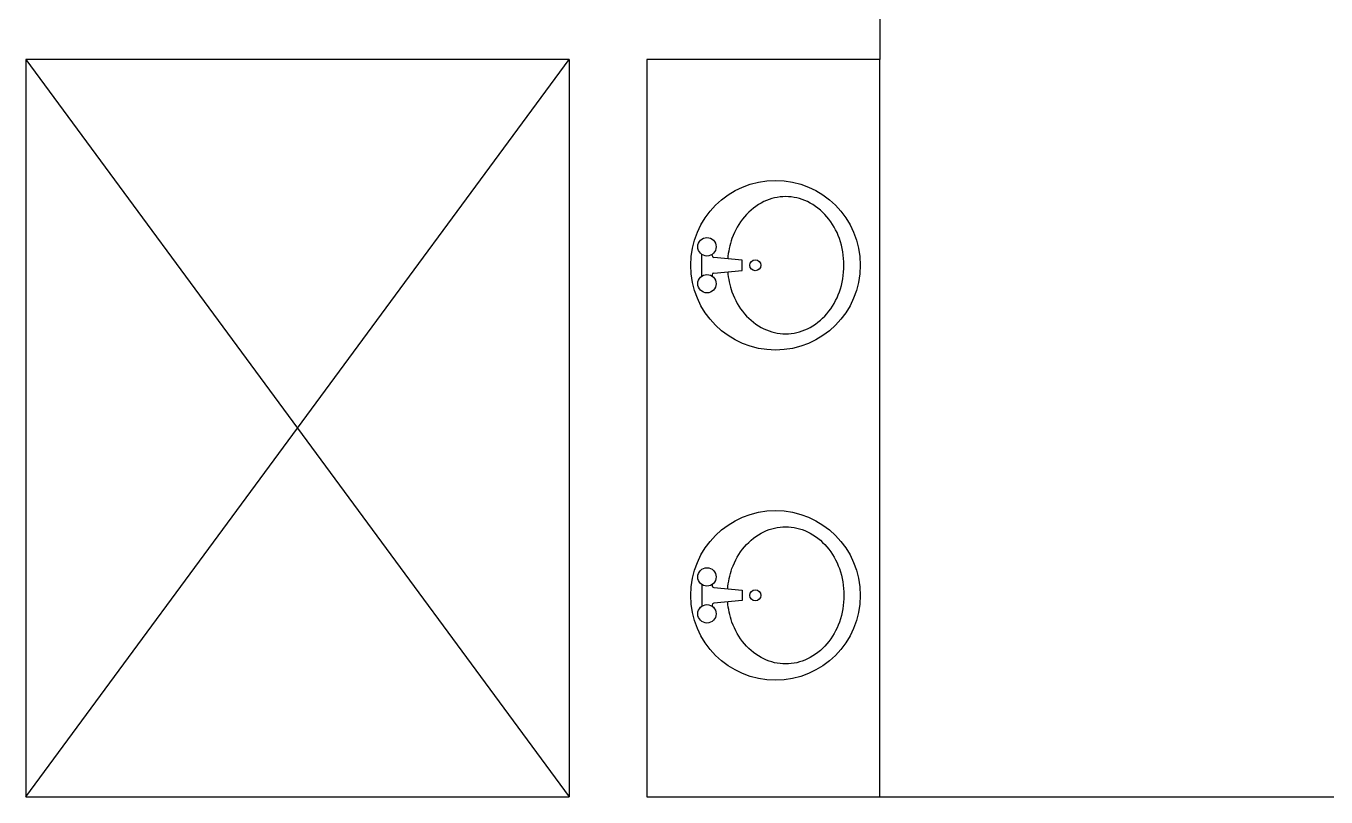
# Model space of a CAD drawing. Header units: millimetres. Extents: x -205 to 117945, y 114 to 103664.
# Drawn here: x 68645 to 71995, y 63264 to 65250 of the extents above; entities that cross this region are included whole.
import ezdxf

# ---------------------------------------------------------------- set-up
doc = ezdxf.new("R2010")
doc.units = ezdxf.units.MM
for name, color, linetype in [('A-TOILET', 252, 'Continuous'), ('A-VOID', 1, 'Continuous'), ('A-WALL', 3, 'Continuous')]:
    doc.layers.add(name, color=color, linetype=linetype)

msp = doc.modelspace()

# ---------------------------------------------------------------- linework, layer by layer
at = {"layer": 'A-TOILET'}
for p, q in [((70386.3, 64605.5), (70386.3, 64661.2)), ((70412.9, 64658.2), (70412.9, 64661.2)), ((70489.9, 64646.6), (70417.2, 64653.5)), ((70489.9, 64620), (70489.9, 64646.6)), ((70417.2, 64613.2), (70489.9, 64620)), ((70386.3, 63810.8), (70386.3, 63755.1)), ((70417.2, 63803.1), (70489.9, 63796.2)), ((70489.9, 63796.2), (70489.9, 63769.6)), ((70412.9, 63758.1), (70412.9, 63755.1)), ((70489.9, 63769.6), (70417.2, 63762.8))]:
    msp.add_line(p, q, dxfattribs=at)
msp.add_lwpolyline([(70844.8, 65163.6), (70244.8, 65163.6), (70244.8, 63263.6), (70844.8, 63263.6)], close=True, dxfattribs=at)
for points in [[(70453, 64616.6, 0.064435), (70464.1, 64564.5, 0.091719), (70496.3, 64508.4, 0.103599), (70546.3, 64469.6, 0.113912), (70602.4, 64456.6, 0.113912), (70658.6, 64469.6, 0.103599), (70708.6, 64508.4, 0.091719), (70740.8, 64564.5, 0.084785), (70752.5, 64633.3, 0.084785), (70740.8, 64702.2, 0.091719), (70708.6, 64758.3, 0.103599), (70658.6, 64797.1, 0.113912), (70602.4, 64810, 0.113912), (70546.3, 64797.1, 0.103599), (70496.3, 64758.3, 0.091719), (70464.1, 64702.2, 0.064435), (70453, 64650.1, 0.084785)], [(70417.2, 64613.2, 0.386916), (70412.9, 64608.5), (70412.9, 64605.5)], [(70453, 63799.7, -0.064435), (70464.1, 63851.8, -0.091719), (70496.3, 63907.9, -0.103599), (70546.3, 63946.7, -0.113912), (70602.4, 63959.6, -0.113912), (70658.6, 63946.7, -0.103599), (70708.6, 63907.9, -0.091719), (70740.8, 63851.8, -0.084785), (70752.5, 63782.9, -0.084785), (70740.8, 63714.1, -0.091719), (70708.6, 63658, -0.103599), (70658.6, 63619.2, -0.113912), (70602.4, 63606.2, -0.113912), (70546.3, 63619.2, -0.103599), (70496.3, 63658, -0.091719), (70464.1, 63714.1, -0.064435), (70453, 63766.2, -0.084785)], [(70412.9, 63810.8), (70412.9, 63807.8, 0.386916), (70417.2, 63803.1)]]:
    msp.add_lwpolyline(points, format="xyb", dxfattribs=at)
for centre, radius in [((70576.3, 64633.3), 218.5), ((70399.6, 64680.8), 23.7), ((70524.1, 64633.3), 14.2), ((70399.6, 64585.8), 23.7), ((70576.3, 63782.9), 218.5), ((70399.6, 63830.4), 23.7), ((70524.1, 63782.9), 14.2), ((70399.6, 63735.4), 23.7)]:
    msp.add_circle(centre, radius, dxfattribs=at)
for centre, start, end in [((70417.7, 64658.2), 180, 264.6091), ((70417.7, 63758.1), 95.3909, 180)]:
    msp.add_arc(centre, 4.75, start, end, dxfattribs=at)
at = {"layer": 'A-VOID'}
for p, q in [((68644.8, 65163.6), (70044.8, 63263.6)), ((68644.8, 63263.6), (70044.8, 65163.6))]:
    msp.add_line(p, q, dxfattribs=at)
at = {"layer": 'A-WALL'}
msp.add_line((70844.8, 65363.6), (70844.8, 65163.6), dxfattribs=at)
at = {"layer": 'A-WALL', "flags": 128}
for points in [[(68644.8, 65163.6), (68644.8, 63263.6)], [(70044.8, 65163.6), (68644.8, 65163.6)], [(70044.8, 65163.6), (70044.8, 63263.6)], [(70844.8, 65163.6), (70244.8, 65163.6), (70244.8, 63263.6), (72594.8, 63263.6)], [(68644.8, 63263.6), (70044.8, 63263.6)]]:
    msp.add_lwpolyline(points, dxfattribs=at)

doc.saveas('drawing.dxf')
